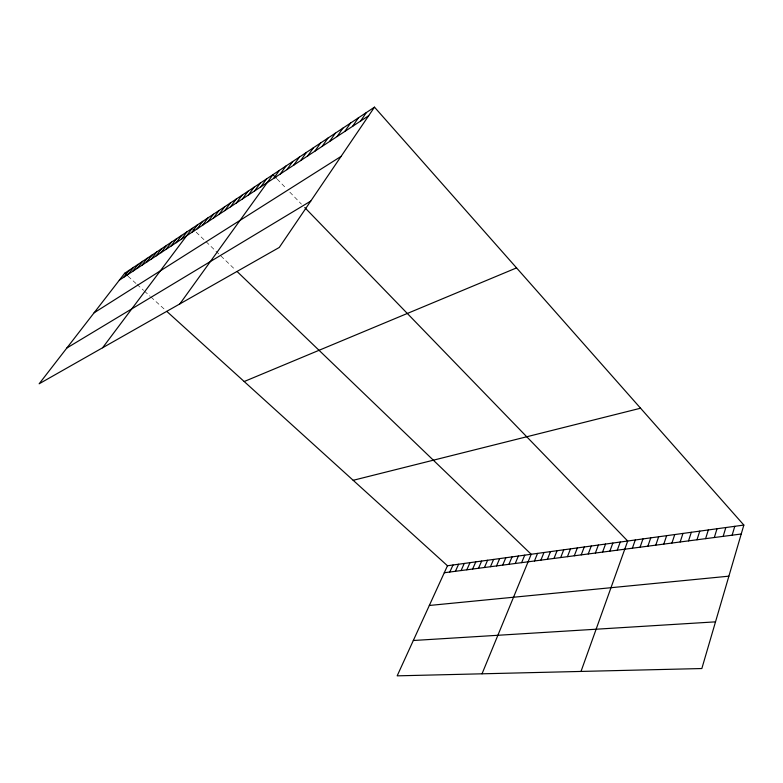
<?xml version="1.0" encoding="UTF-8"?>
<svg xmlns="http://www.w3.org/2000/svg" width="783" height="783" viewBox="0 0 783 783"><rect width="100%" height="100%" fill="white"/><g stroke="black" fill="none" stroke-linecap="round" stroke-linejoin="round"><path stroke-width="0.59" stroke-dasharray="3.92 2.94" d="M128.011 276.242L136.262 283.72M137.074 284.464L143.622 290.395M144.434 291.129L150.121 296.277M150.923 297.011L164.988 309.755M196.171 232.189L235.566 270.057M277.162 179.072L286.461 188.664M289.818 192.138L301.455 204.157"/><path stroke-width="1.17" d="M743.85 525.07L701.842 668.535L397.167 675.846L447.475 565.757L743.85 525.07L374.489 107.154L124.703 273.247L39.15 383.797L279.277 247.448L374.489 107.154M732.134 535.2L734.777 526.323M723.159 536.365L725.831 527.546M714.311 537.52L717.013 528.76M705.6 538.655L708.321 529.954M696.997 539.781L699.748 531.128M688.531 540.887L691.301 532.283M680.173 541.973L682.962 533.429M671.931 543.05L674.75 534.564M663.798 544.107L666.636 535.67M655.782 545.154L658.64 536.766M647.874 546.191L650.751 537.852M640.073 547.209L642.96 538.919M632.37 548.208L635.287 539.976M581.006 671.442L627.702 541.014L304.763 207.564M617.278 550.175L620.224 542.042M609.879 551.144L612.844 543.059M602.577 552.093L605.553 544.058M595.364 553.033L598.359 545.046M588.248 553.963L591.253 546.025M581.231 554.883L584.245 546.984M574.291 555.783L577.325 547.934M567.44 556.684L570.484 548.873M560.677 557.565L563.731 549.803M554.002 558.436L557.065 550.713M547.405 559.297L550.478 551.614M540.887 560.148L543.97 552.514M534.456 560.98L537.549 553.395M482.025 673.811L531.197 554.266L237.259 271.681M521.625 562.654L524.737 555.157M515.234 563.486L518.356 556.028M508.921 564.318L512.053 556.889M502.686 565.13L505.828 557.75M496.53 565.933L499.671 558.592M490.442 566.726L493.593 559.424M484.432 567.509L487.584 560.256M478.491 568.282L481.653 561.068M472.619 569.045L475.79 561.871M466.815 569.809L469.996 562.664M461.079 570.553L464.26 563.457M455.412 571.296L458.603 564.23M449.814 572.021L453.005 565.003M360.571 121.062L366.375 112.546M352.604 126.317L358.408 117.851M344.774 131.475L350.578 123.048M337.091 136.545L342.895 128.167M329.545 141.527L335.339 133.188M322.126 146.421L327.92 138.121M314.835 151.227L320.629 142.966M307.68 155.944L313.464 147.733M300.643 160.593L306.417 152.421M293.723 165.154L299.488 157.021M286.921 169.637L292.685 161.552M280.226 174.051L285.991 166.006M273.649 178.387L279.404 170.381M179.865 303.892L272.924 174.687L276.321 178.191M260.817 186.853L266.553 178.925M254.553 190.983L260.279 183.095M248.397 195.055L254.103 187.196M242.329 199.048L248.035 191.238M236.368 202.983L242.055 195.212M230.496 206.859L236.172 199.127M219.015 214.425L224.672 206.771M224.711 210.676L230.378 202.983M213.407 218.124L219.054 210.51M207.887 221.765L213.524 214.19M197.101 228.89L202.699 221.383M202.454 225.357L208.072 217.811M191.815 232.365L197.414 224.897M102.602 347.769L192.197 228.362L194.585 230.662M176.146 242.71L181.695 235.35M181.343 239.275L186.912 231.885M171.027 246.087L176.557 238.766M161.004 252.694L166.515 245.441M165.976 249.415L171.497 242.123M156.111 255.924L161.601 248.71M146.519 262.246L151.98 255.111M151.276 259.104L156.757 251.93M141.831 265.339L147.273 258.233M132.64 271.407L138.053 264.37M137.201 268.393L142.633 261.326M123.704 277.299L129.087 270.331M128.148 274.373L133.541 267.365M119.329 280.177L368.685 115.708M94.087 312.809L341.085 156.375M66.849 348.004L310.753 201.074M244.188 381.527L516.555 267.894M353.172 480.302L640.572 408.217M444.274 572.745L741.237 534.006M429.329 605.474L728.885 576.171M413.316 640.504L715.515 621.849M124.703 273.247L127.179 275.499M166.779 311.38L447.475 565.757"/></g></svg>
